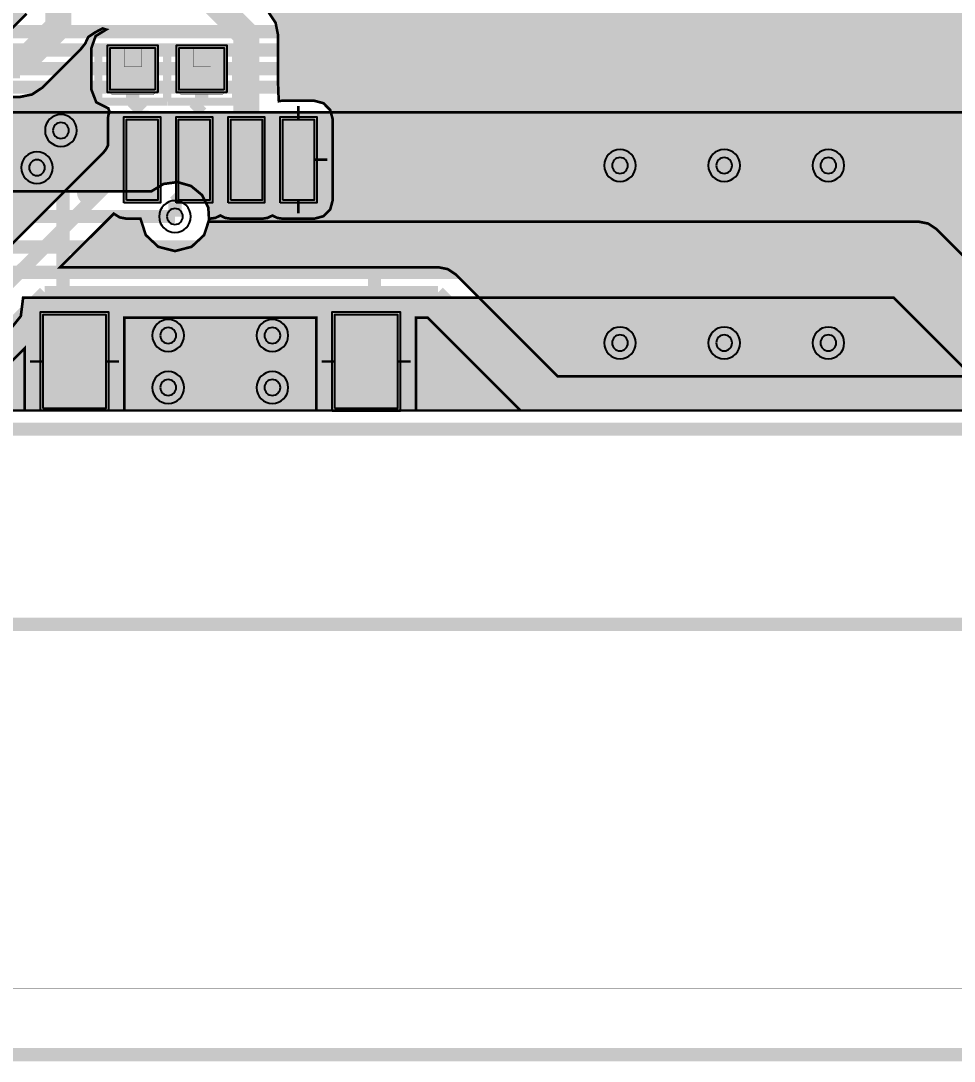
# Model space of a CAD drawing. Header units: millimetres. Extents: x -9 to 147, y 43 to 89.
# Drawn here: x 76.24 to 94.16, y 45.11 to 65.09 of the extents above; entities that cross this region are included whole.
import ezdxf

# ---------------------------------------------------------------- set-up
doc = ezdxf.new("R2010")
doc.units = ezdxf.units.MM
doc.header["$MEASUREMENT"] = 0
for name, color, linetype, true_color in [('Board-Outline-Layer', 7, 'Continuous', 0xff00ff), ('Bottom-Layer', 7, 'Continuous', 0x0000ff), ('Document-Layer', 7, 'Continuous', 0xffffff), ('Hole-Layer', 7, 'Continuous', 0x222222), ('Multi-Layer', 7, 'Continuous', 0xc0c0c0), ('Top-Layer', 7, 'Continuous', 0xff0000), ('Top-Paste-Mask-Layer', 7, 'Continuous', 0x808080), ('Top-Silkscreen-Layer', 7, 'Continuous', 0xffcc00), ('Top-Solder-Mask-Layer', 7, 'Continuous', 0x800080)]:
    doc.layers.add(name, color=color, linetype=linetype, true_color=true_color)

msp = doc.modelspace()

# ---------------------------------------------------------------- hatches: boundary and pattern name
at = {"layer": 'Bottom-Layer'}
for points in [[(137, 57.608), (101.9, 57.608), (101.921, 57.626), (101.941, 57.645), (104.907, 60.611), (104.938, 60.614), (105.265, 60.732), (105.488, 60.999), (105.545, 61.343), (105.42, 61.668), (105.147, 61.884), (104.803, 61.933), (104.67, 62.262), (104.387, 62.476), (104.034, 62.513), (103.713, 62.363), (103.689, 62.344), (101.901, 62.344), (101.716, 62.307), (101.558, 62.202), (98.185, 58.829), (96.083, 58.829), (93.819, 61.093), (93.662, 61.198), (93.476, 61.235), (79.857, 61.235), (79.841, 61.506), (79.719, 61.747), (79.51, 61.92), (79.249, 61.995), (78.981, 61.959), (78.749, 61.818), (72.109, 61.818), (71.877, 61.959), (71.608, 61.995), (71.347, 61.921), (71.138, 61.748), (71.016, 61.506), (71, 61.235), (70.944, 61.235), (70.944, 62.238), (71.209, 62.43), (71.35, 62.727), (71.331, 63.054), (71.157, 63.333), (126.776, 63.333), (126.962, 63.37), (127.119, 63.475), (135.021, 71.377), (135.103, 71.459), (135.185, 71.541), (135.845, 71.541), (136.024, 71.589), (136.155, 71.72), (136.203, 71.899), (136.203, 72.285), (136.216, 72.375), (136.254, 72.457), (137.031, 73.234), (137.076, 73.285), (137.113, 73.342), (137.518, 73.342), (137.581, 73.348), (137.642, 73.364), (137.642, 58.25), (137.556, 57.929), (137.321, 57.694)], [(95.17, 57.608), (74.246, 57.608), (75.652, 59.014), (75.683, 59.018), (76.019, 59.141), (76.242, 59.422), (76.286, 59.777), (92.997, 59.777), (95.129, 57.645), (95.149, 57.626)]]:
    msp.add_hatch(color=256, dxfattribs=at).paths.add_polyline_path(points)
at = {"layer": 'Top-Layer'}
for points in [[(74.395, 67.103), (74.531, 67.156), (74.634, 67.26), (74.763, 67.141), (74.934, 67.097), (74.963, 67.097), (74.898, 66.988), (74.876, 66.864), (74.876, 65.614), (74.924, 65.434), (75.055, 65.303), (75.234, 65.255), (75.934, 65.255), (76.113, 65.303), (76.244, 65.434), (76.292, 65.614), (76.292, 66.864), (76.209, 67.092), (76, 67.216), (76.068, 67.327), (76.092, 67.456), (76.092, 68.356), (76.044, 68.535), (75.913, 68.666), (75.734, 68.714), (74.934, 68.714), (74.763, 68.67), (74.634, 68.551), (74.505, 68.67), (74.334, 68.714), (73.933, 68.714), (73.843, 68.727), (73.761, 68.765), (72.662, 69.864), (72.504, 69.969), (72.319, 70.006), (68.912, 70.006), (68.848, 70.011), (68.785, 70.026), (68.785, 70.284), (68.798, 70.374), (68.836, 70.457), (70.898, 72.519), (70.898, 72.461), (70.978, 72.236), (71.181, 72.111), (70.978, 71.986), (70.898, 71.761), (70.898, 70.954), (70.946, 70.775), (71.077, 70.644), (71.256, 70.596), (72.12, 70.596), (72.341, 70.672), (72.468, 70.868), (72.484, 70.871), (72.501, 70.872), (79.098, 70.872), (82.643, 67.327), (82.8, 67.222), (82.986, 67.185), (106.047, 67.185), (108.56, 64.672), (108.404, 64.496), (108.321, 64.276), (108.164, 64.594), (107.863, 64.782), (107.508, 64.782), (107.207, 64.594), (107.051, 64.276), (106.894, 64.594), (106.593, 64.782), (106.238, 64.782), (105.937, 64.594), (105.781, 64.276), (105.642, 64.574), (105.374, 64.765), (105.047, 64.799), (105.695, 65.447), (105.725, 65.451), (106.011, 65.541), (106.228, 65.748), (106.331, 66.029), (106.301, 66.327), (106.142, 66.581), (105.888, 66.739), (105.59, 66.77), (105.309, 66.666), (105.103, 66.45), (105.012, 66.164), (105.009, 66.133), (103.658, 64.783), (103.646, 64.773), (103.626, 64.758), (103.621, 64.755), (103.37, 64.563), (103.241, 64.276), (103.111, 64.563), (102.86, 64.755), (102.548, 64.804), (102.251, 64.701), (102.038, 64.468), (101.96, 64.162), (101.96, 62.698), (102.038, 62.392), (102.251, 62.159), (102.548, 62.055), (102.86, 62.105), (103.111, 62.296), (103.241, 62.584), (103.345, 62.331), (103.545, 62.144), (103.483, 61.799), (103.606, 61.471), (103.879, 61.251), (104.226, 61.201), (104.339, 60.899), (104.582, 60.685), (104.896, 60.612), (105.208, 60.696), (105.443, 60.917), (105.546, 61.223), (105.55, 61.254), (106.301, 62.004), (106.311, 62.014), (106.317, 62.017), (106.329, 62.023), (106.343, 62.028), (106.413, 62.045), (106.498, 62.058), (106.753, 62.148), (106.948, 62.334), (107.051, 62.584), (107.204, 62.269), (107.499, 62.08), (103.681, 58.262), (86.552, 58.262), (84.596, 60.218), (84.439, 60.323), (84.253, 60.36), (76.998, 60.36), (78.027, 61.388), (78.14, 61.317), (78.271, 61.292), (78.539, 61.292), (78.641, 60.978), (78.881, 60.752), (79.201, 60.67), (79.52, 60.752), (79.761, 60.978), (79.863, 61.292), (79.871, 61.292), (79.976, 61.307), (80.071, 61.353), (80.167, 61.307), (80.272, 61.291), (80.872, 61.291), (80.976, 61.307), (81.072, 61.352), (81.167, 61.307), (81.272, 61.291), (81.872, 61.291), (82.051, 61.339), (82.182, 61.47), (82.23, 61.649), (82.23, 63.199), (82.182, 63.378), (82.051, 63.51), (81.872, 63.558), (81.272, 63.558), (81.233, 63.555), (81.195, 63.549), (81.184, 63.749), (81.18, 63.949), (81.18, 64.82), (81.133, 65.053), (81.002, 65.25), (80.698, 65.553), (80.554, 65.8), (80.504, 66.081), (80.456, 66.26), (80.325, 66.391), (80.146, 66.439), (79.282, 66.439), (79.21, 66.431), (79.142, 66.41), (79.097, 66.392), (79.051, 66.375), (79.006, 66.392), (78.961, 66.41), (78.892, 66.431), (78.82, 66.439), (77.956, 66.439), (77.891, 66.433), (77.828, 66.415), (77.693, 66.491), (77.568, 66.583), (77.568, 69.499), (77.57, 69.548), (77.574, 69.588), (77.584, 69.645), (77.618, 69.958), (77.503, 70.252), (77.266, 70.459), (76.96, 70.534), (76.654, 70.459), (76.417, 70.252), (76.303, 69.958), (76.337, 69.645), (76.346, 69.588), (76.35, 69.548), (76.352, 69.499), (76.352, 65.227), (75.972, 64.847), (75.734, 64.847), (75.475, 64.908), (75.271, 65.077), (75.145, 65.184), (74.984, 65.222), (74.284, 65.222), (74.105, 65.174), (73.974, 65.043), (73.926, 64.864), (73.926, 64.205), (73.889, 63.939), (73.78, 63.694), (73.6, 63.575), (73.405, 63.483), (73.238, 63.351), (73.176, 63.149), (73.176, 62.249), (73.192, 62.143), (73.237, 62.048), (73.261, 62.009), (73.282, 61.968), (71.474, 60.16), (71.453, 60.14), (71.441, 60.131), (71.433, 60.126), (71.426, 60.123), (71.42, 60.121), (71.417, 60.12), (71.375, 60.114), (71.318, 60.112), (71.235, 60.114), (71.138, 60.115), (71.131, 60.115), (71.123, 60.115), (71.678, 60.669), (71.708, 60.673), (71.994, 60.763), (72.21, 60.97), (72.314, 61.251), (72.283, 61.549), (72.125, 61.803), (71.871, 61.961), (71.573, 61.992), (71.292, 61.888), (71.085, 61.672), (70.995, 61.386), (70.992, 61.356), (70.526, 60.89), (70.433, 61.188), (70.213, 61.41), (69.916, 61.508), (69.886, 61.511), (69.228, 62.169), (69.303, 62.264), (69.341, 62.378), (69.355, 62.38), (69.369, 62.381), (70.231, 62.381), (70.25, 62.365), (70.511, 62.218), (70.81, 62.2), (71.086, 62.315), (71.283, 62.541), (71.361, 62.83), (71.304, 63.123), (71.124, 63.362), (70.857, 63.498), (70.558, 63.502), (70.287, 63.374), (70.259, 63.353), (70.256, 63.351), (69.369, 63.351), (69.355, 63.352), (69.341, 63.354), (69.309, 63.456), (69.248, 63.544), (69.388, 63.676), (69.44, 63.861), (69.44, 64.471), (72.401, 64.471), (72.587, 64.508), (72.744, 64.613), (73.271, 65.14), (73.342, 65.202), (73.421, 65.255), (74.034, 65.255), (74.213, 65.303), (74.344, 65.434), (74.392, 65.614), (74.392, 66.864), (74.383, 66.942), (74.358, 67.017), (74.379, 67.059)], [(74.542, 61.76), (74.565, 61.91), (74.63, 62.048), (74.632, 62.05), (74.634, 62.053), (74.763, 61.934), (74.934, 61.89), (75.734, 61.89), (75.913, 61.938), (76.044, 62.069), (76.092, 62.249), (76.092, 63.149), (76.044, 63.328), (75.913, 63.459), (75.734, 63.507), (75.376, 63.507), (75.545, 63.599), (75.734, 63.63), (76.224, 63.63), (76.456, 63.677), (76.654, 63.808), (77.39, 64.545), (77.477, 64.654), (77.536, 64.781), (77.67, 64.871), (77.813, 64.946), (77.814, 64.945), (77.816, 64.945), (77.848, 64.933), (77.881, 64.924), (77.678, 64.799), (77.598, 64.574), (77.598, 63.767), (77.691, 63.526), (77.923, 63.411), (77.933, 63.379), (77.945, 63.349), (77.921, 63.276), (77.913, 63.2), (77.913, 62.696), (77.873, 62.619), (77.818, 62.552), (75.607, 60.341), (75.339, 60.274), (75.121, 60.103), (74.992, 59.858), (74.975, 59.581), (75.072, 59.322), (75.266, 59.125), (74.403, 58.262), (72.102, 58.262), (72.241, 58.57), (72.288, 58.905), (72.289, 58.947), (72.29, 58.956), (72.29, 58.964), (72.288, 59.062), (72.286, 59.144), (72.288, 59.201), (72.294, 59.243), (72.295, 59.246), (72.297, 59.252), (72.3, 59.259), (72.306, 59.267), (72.314, 59.278), (72.334, 59.299), (74.364, 61.33), (74.496, 61.527)], [(78.82, 63.767), (77.956, 63.767), (77.956, 64.574), (78.82, 64.574)], [(80.146, 63.767), (79.282, 63.767), (79.282, 64.574), (80.146, 64.574)], [(78.271, 61.65), (78.271, 63.2), (78.871, 63.2), (78.871, 61.65)], [(79.271, 61.65), (79.271, 63.2), (79.871, 63.2), (79.871, 61.65)], [(80.272, 61.649), (80.272, 63.199), (80.872, 63.199), (80.872, 61.649)], [(81.272, 61.649), (81.272, 63.199), (81.872, 63.199), (81.872, 61.649)], [(76.671, 57.649), (76.671, 59.449), (77.871, 59.449), (77.871, 57.649)], [(81.913, 57.649), (81.914, 57.628), (81.915, 57.608), (78.227, 57.608), (78.229, 57.629), (78.229, 57.649), (78.229, 59.39), (81.913, 59.39)], [(82.271, 57.649), (82.271, 59.449), (83.471, 59.449), (83.471, 57.649)], [(84.052, 59.39), (85.834, 57.608), (83.827, 57.608), (83.829, 57.628), (83.829, 57.649), (83.829, 59.39)], [(76.313, 57.649), (76.314, 57.629), (76.315, 57.608), (75.121, 57.608), (76.313, 58.8)]]:
    msp.add_hatch(color=256, dxfattribs=at).paths.add_polyline_path(points)
at = {"layer": 'Top-Paste-Mask-Layer'}
for points in [[(78.838, 63.729), (78.838, 64.529), (78.788, 64.579), (78.56, 64.579), (78.56, 64.209), (78.23, 64.209), (78.23, 64.579), (77.988, 64.579), (77.938, 64.529), (77.938, 63.729), (77.988, 63.679), (78.788, 63.679)], [(78.838, 63.729), (78.838, 64.529), (78.788, 64.579), (78.56, 64.579), (78.56, 64.209), (78.23, 64.209), (78.23, 64.579), (77.988, 64.579), (77.938, 64.529), (77.938, 63.729), (77.988, 63.679), (78.788, 63.679)], [(80.164, 63.729), (80.164, 64.529), (80.114, 64.579), (79.886, 64.579), (79.886, 64.209), (79.556, 64.209), (79.556, 64.579), (79.314, 64.579), (79.264, 64.529), (79.264, 63.729), (79.314, 63.679), (80.114, 63.679)], [(80.164, 63.729), (80.164, 64.529), (80.114, 64.579), (79.886, 64.579), (79.886, 64.209), (79.556, 64.209), (79.556, 64.579), (79.314, 64.579), (79.264, 64.529), (79.264, 63.729), (79.314, 63.679), (80.114, 63.679)], [(78.271, 61.65), (78.271, 63.2), (78.871, 63.2), (78.871, 61.65)], [(79.271, 61.65), (79.271, 63.2), (79.871, 63.2), (79.871, 61.65)], [(80.272, 61.649), (80.272, 63.199), (80.872, 63.199), (80.872, 61.649)], [(81.272, 61.649), (81.272, 63.199), (81.872, 63.199), (81.872, 61.649)], [(76.671, 57.649), (76.671, 59.449), (77.871, 59.449), (77.871, 57.649)], [(82.271, 57.649), (82.271, 59.449), (83.471, 59.449), (83.471, 57.649)]]:
    msp.add_hatch(color=256, dxfattribs=at).paths.add_polyline_path(points)
at = {"layer": 'Top-Solder-Mask-Layer'}
for points in [[(78.871, 63.717), (77.905, 63.717), (77.905, 64.625), (78.871, 64.625)], [(80.197, 63.717), (79.231, 63.717), (79.231, 64.625), (80.197, 64.625)], [(78.221, 61.599), (78.221, 63.251), (78.922, 63.251), (78.922, 61.599)], [(79.221, 61.599), (79.221, 63.251), (79.922, 63.251), (79.922, 61.599)], [(80.221, 61.599), (80.221, 63.25), (80.922, 63.25), (80.922, 61.599)], [(81.221, 61.599), (81.221, 63.25), (81.922, 63.25), (81.922, 61.599)], [(76.62, 57.599), (76.62, 59.5), (77.922, 59.5), (77.922, 57.599)], [(82.22, 57.598), (82.22, 59.5), (83.522, 59.5), (83.522, 57.598)]]:
    msp.add_hatch(color=256, dxfattribs=at).paths.add_polyline_path(points)

# ---------------------------------------------------------------- linework, layer by layer
at = {"layer": 'Board-Outline-Layer', "const_width": 0.254}
msp.add_lwpolyline([(-3.579, 58.25), (-3.579, 76.25, -0.414), (-2.579, 77.25), (137, 77.25, -0.414), (138, 76.25), (138, 58.25, -0.414), (137, 57.25), (-2.579, 57.25, -0.414)], format="xyb", close=True, dxfattribs=at)
at = {"layer": 'Bottom-Layer'}
for points, const_width in [([(-9.027, 46.513), (-9.027, 88.537), (146.78, 88.537), (146.78, 46.513)], 0.00508), ([(95.17, 57.608), (74.246, 57.608), (75.652, 59.014), (75.683, 59.018), (76.019, 59.141), (76.242, 59.422), (76.286, 59.777), (92.997, 59.777), (95.129, 57.645), (95.149, 57.626)], 0.0508)]:
    msp.add_lwpolyline(points, close=True, dxfattribs=dict(at, const_width=const_width))
for points, const_width in [([(56.93, 64.886), (100.997, 64.886)], 0.254), ([(109.692, 64.53), (57.849, 64.53)], 0.254), ([(58.615, 64.174), (118.285, 64.174)], 0.254), ([(126.776, 63.818), (59.33, 63.818)], 0.254), ([(71.157, 63.333), (126.776, 63.333)], 0.0508), ([(96.083, 58.829), (93.819, 61.093), (93.662, 61.198), (93.476, 61.235), (79.857, 61.235), (79.841, 61.506), (79.719, 61.747), (79.51, 61.92), (79.249, 61.995), (78.981, 61.959), (78.749, 61.818), (72.109, 61.818)], 0.0508), ([(71.657, 61.333), (79.201, 61.333)], 0.254), ([(69.961, 60.75), (93.476, 60.75)], 0.254), ([(93.476, 60.75), (95.882, 58.344)], 0.254), ([(69.622, 60.263), (93.198, 60.263)], 0.254), ([(93.198, 60.263), (95.472, 57.988)], 0.254)]:
    msp.add_lwpolyline(points, dxfattribs=dict(at, const_width=const_width))
at = {"layer": 'Document-Layer', "const_width": 0.3}
msp.add_lwpolyline([(78.381, 62.867, 1), (78.681, 62.867, 1)], format="xyb", close=True, dxfattribs=at)
msp.add_lwpolyline([(78.381, 62.867, 1), (78.681, 62.867, 1)], format="xyb", close=True, dxfattribs=at)
at = {"layer": 'Document-Layer', "const_width": 0.254}
for points in [[(71.808, 53.5), (97.211, 53.5)], [(72.325, 45.238), (134.211, 45.238)]]:
    msp.add_lwpolyline(points, dxfattribs=at)
at = {"layer": 'Hole-Layer'}
for points in [[(76.859, 62.986, 1), (77.164, 62.986, 1)], [(76.4, 62.272, 1), (76.705, 62.272, 1)], [(87.592, 62.314, 1), (87.897, 62.314, 1)], [(89.592, 62.314, 1), (89.897, 62.314, 1)], [(91.592, 62.314, 1), (91.897, 62.314, 1)], [(79.048, 61.333, 1), (79.353, 61.333, 1)], [(78.919, 59.049, 1), (79.224, 59.049, 1)], [(80.919, 59.049, 1), (81.224, 59.049, 1)], [(87.592, 58.906, 1), (87.897, 58.906, 1)], [(89.592, 58.906, 1), (89.897, 58.906, 1)], [(91.592, 58.906, 1), (91.897, 58.906, 1)], [(78.919, 58.049, 1), (79.224, 58.049, 1)], [(80.919, 58.049, 1), (81.224, 58.049, 1)]]:
    msp.add_lwpolyline(points, format="xyb", close=True, dxfattribs=at)
at = {"layer": 'Multi-Layer'}
for points in [[(76.706, 62.986, 1), (77.316, 62.986), (77.316, 62.986, 1), (76.706, 62.986)], [(76.247, 62.272, 1), (76.857, 62.272), (76.857, 62.272, 1), (76.247, 62.272)], [(87.44, 62.314, 1), (88.05, 62.314), (88.05, 62.314, 1), (87.44, 62.314)], [(89.44, 62.314, 1), (90.05, 62.314), (90.05, 62.314, 1), (89.44, 62.314)], [(91.44, 62.314, 1), (92.05, 62.314), (92.05, 62.314, 1), (91.44, 62.314)], [(78.896, 61.333, 1), (79.506, 61.333), (79.506, 61.333, 1), (78.896, 61.333)], [(78.766, 59.049, 1), (79.376, 59.049), (79.376, 59.049, 1), (78.766, 59.049)], [(80.766, 59.049, 1), (81.376, 59.049), (81.376, 59.049, 1), (80.766, 59.049)], [(87.44, 58.906, 1), (88.05, 58.906), (88.05, 58.906, 1), (87.44, 58.906)], [(89.44, 58.906, 1), (90.05, 58.906), (90.05, 58.906, 1), (89.44, 58.906)], [(91.44, 58.906, 1), (92.05, 58.906), (92.05, 58.906, 1), (91.44, 58.906)], [(78.766, 58.049, 1), (79.376, 58.049), (79.376, 58.049, 1), (78.766, 58.049)], [(80.766, 58.049, 1), (81.376, 58.049), (81.376, 58.049, 1), (80.766, 58.049)]]:
    msp.add_lwpolyline(points, format="xyb", dxfattribs=at)
at = {"layer": 'Top-Layer'}
for points, const_width in [([(-9.027, 46.513), (-9.027, 88.537), (146.78, 88.537), (146.78, 46.513)], 0.00508), ([(81.913, 57.649), (81.914, 57.628), (81.915, 57.608), (78.227, 57.608), (78.229, 57.629), (78.229, 57.649), (78.229, 59.39), (81.913, 59.39)], 0.0508), ([(84.052, 59.39), (85.834, 57.608), (83.827, 57.608), (83.829, 57.628), (83.829, 57.649), (83.829, 59.39)], 0.0508), ([(76.313, 57.649), (76.314, 57.629), (76.315, 57.608), (75.121, 57.608), (76.313, 58.8)], 0.0508)]:
    msp.add_lwpolyline(points, close=True, dxfattribs=dict(at, const_width=const_width))
for points, const_width in [([(76.96, 65.677), (76.96, 64.975)], 0.5), ([(80.572, 64.82), (79.714, 65.677)], 0.5), ([(76.352, 65.227), (75.972, 64.847)], 0.0508), ([(76.96, 64.975), (76.224, 64.239)], 0.5), ([(103.681, 58.262), (86.552, 58.262), (84.596, 60.218), (84.439, 60.323), (84.253, 60.36), (76.998, 60.36), (78.027, 61.388), (78.14, 61.317), (78.271, 61.292), (78.539, 61.292), (78.641, 60.978), (78.881, 60.752), (79.201, 60.67), (79.52, 60.752), (79.761, 60.978), (79.863, 61.292), (79.871, 61.292), (79.976, 61.307), (80.071, 61.353), (80.167, 61.307), (80.272, 61.291), (80.872, 61.291), (80.976, 61.307), (81.072, 61.352), (81.167, 61.307), (81.272, 61.291), (81.872, 61.291), (82.051, 61.339), (82.182, 61.47), (82.23, 61.649), (82.23, 63.199), (82.182, 63.378), (82.051, 63.51), (81.872, 63.558), (81.272, 63.558), (81.233, 63.555), (81.195, 63.549), (81.184, 63.749), (81.18, 63.949), (81.18, 64.82), (81.133, 65.053), (81.002, 65.25)], 0.0508), ([(75.734, 63.63), (76.224, 63.63), (76.456, 63.677), (76.654, 63.808), (77.39, 64.545), (77.477, 64.654), (77.536, 64.781), (77.67, 64.871), (77.813, 64.946), (77.814, 64.945), (77.816, 64.945), (77.848, 64.933), (77.881, 64.924), (77.678, 64.799), (77.598, 64.574), (77.598, 63.767), (77.691, 63.526), (77.923, 63.411), (77.933, 63.379), (77.945, 63.349), (77.921, 63.276), (77.913, 63.2), (77.913, 62.696), (77.873, 62.619), (77.818, 62.552), (75.607, 60.341)], 0.0508), ([(80.572, 62.424), (80.572, 64.82)], 0.5), ([(76.224, 64.239), (74.634, 64.239)], 0.5), ([(78.388, 64.171), (78.388, 63.547)], 0.254), ([(79.714, 64.171), (79.714, 63.496)], 0.254), ([(78.388, 63.547), (78.571, 63.364)], 0.254), ([(79.714, 63.496), (79.571, 63.353)], 0.254), ([(78.571, 63.364), (78.571, 62.425)], 0.254), ([(79.571, 63.353), (79.571, 62.425)], 0.254), ([(81.572, 63.197), (81.572, 63.456)], 0.0508), ([(78.377, 62.425), (75.631, 59.679)], 0.254), ([(78.571, 62.425), (78.377, 62.425)], 0.254), ([(79.571, 61.976), (79.571, 62.425)], 0.254), ([(81.869, 62.424), (82.128, 62.424)], 0.0508), ([(79.201, 61.606), (79.571, 61.976)], 0.254), ([(79.201, 61.333), (79.201, 61.606)], 0.254), ([(81.572, 61.652), (81.572, 61.393)], 0.0508), ([(74.604, 57.777), (76.702, 59.875)], 0.254), ([(76.702, 59.875), (84.253, 59.875)], 0.254), ([(84.253, 59.875), (86.351, 57.777)], 0.254), ([(76.674, 58.549), (76.415, 58.549)], 0.0508), ([(77.869, 58.549), (78.128, 58.549)], 0.0508), ([(82.274, 58.549), (82.015, 58.549)], 0.0508), ([(83.469, 58.549), (83.728, 58.549)], 0.0508), ([(86.351, 57.777), (103.882, 57.777)], 0.254)]:
    msp.add_lwpolyline(points, dxfattribs=dict(at, const_width=const_width))
for points in [[(78.82, 63.767), (77.956, 63.767), (77.956, 64.574), (78.82, 64.574)], [(80.146, 63.767), (79.282, 63.767), (79.282, 64.574), (80.146, 64.574)], [(78.271, 61.65), (78.271, 63.2), (78.871, 63.2), (78.871, 61.65)], [(79.271, 61.65), (79.271, 63.2), (79.871, 63.2), (79.871, 61.65)], [(80.272, 61.649), (80.272, 63.199), (80.872, 63.199), (80.872, 61.649)], [(81.272, 61.649), (81.272, 63.199), (81.872, 63.199), (81.872, 61.649)], [(76.671, 57.649), (76.671, 59.449), (77.871, 59.449), (77.871, 57.649)], [(82.271, 57.649), (82.271, 59.449), (83.471, 59.449), (83.471, 57.649)]]:
    msp.add_lwpolyline(points, close=True, dxfattribs=at)
at = {"layer": 'Top-Paste-Mask-Layer', "const_width": 0.00508}
for points in [[(78.838, 63.729), (78.838, 64.529), (78.788, 64.579), (78.56, 64.579), (78.56, 64.209), (78.23, 64.209), (78.23, 64.579), (77.988, 64.579), (77.938, 64.529), (77.938, 63.729), (77.988, 63.679), (78.788, 63.679)], [(78.838, 63.729), (78.838, 64.529), (78.788, 64.579), (78.56, 64.579), (78.56, 64.209), (78.23, 64.209), (78.23, 64.579), (77.988, 64.579), (77.938, 64.529), (77.938, 63.729), (77.988, 63.679), (78.788, 63.679)], [(80.164, 63.729), (80.164, 64.529), (80.114, 64.579), (79.886, 64.579), (79.886, 64.209), (79.556, 64.209), (79.556, 64.579), (79.314, 64.579), (79.264, 64.529), (79.264, 63.729), (79.314, 63.679), (80.114, 63.679)], [(80.164, 63.729), (80.164, 64.529), (80.114, 64.579), (79.886, 64.579), (79.886, 64.209), (79.556, 64.209), (79.556, 64.579), (79.314, 64.579), (79.264, 64.529), (79.264, 63.729), (79.314, 63.679), (80.114, 63.679)]]:
    msp.add_lwpolyline(points, close=True, dxfattribs=at)
at = {"layer": 'Top-Paste-Mask-Layer'}
for points in [[(78.271, 61.65), (78.271, 63.2), (78.871, 63.2), (78.871, 61.65)], [(79.271, 61.65), (79.271, 63.2), (79.871, 63.2), (79.871, 61.65)], [(80.272, 61.649), (80.272, 63.199), (80.872, 63.199), (80.872, 61.649)], [(81.272, 61.649), (81.272, 63.199), (81.872, 63.199), (81.872, 61.649)], [(76.671, 57.649), (76.671, 59.449), (77.871, 59.449), (77.871, 57.649)], [(82.271, 57.649), (82.271, 59.449), (83.471, 59.449), (83.471, 57.649)]]:
    msp.add_lwpolyline(points, close=True, dxfattribs=at)
at = {"layer": 'Top-Silkscreen-Layer'}
for points, const_width in [([(77.728, 63.539), (77.728, 64.498)], 0.152), ([(77.728, 63.539), (77.728, 64.498)], 0.152), ([(79.049, 64.498), (79.049, 63.539)], 0.152), ([(79.049, 64.498), (79.049, 63.539)], 0.152), ([(79.054, 63.539), (79.054, 64.498)], 0.152), ([(79.054, 63.539), (79.054, 64.498)], 0.152), ([(80.375, 64.498), (80.375, 63.539)], 0.152), ([(80.375, 64.498), (80.375, 63.539)], 0.152), ([(79.049, 63.539), (77.728, 63.539)], 0.152), ([(79.049, 63.539), (77.728, 63.539)], 0.152), ([(80.375, 63.539), (79.054, 63.539)], 0.152), ([(80.375, 63.539), (79.054, 63.539)], 0.152), ([(78.131, 62.287), (77.051, 62.287)], 0.254), ([(77.051, 62.287), (77.051, 59.687)], 0.254), ([(78.131, 62.287), (77.051, 62.287)], 0.254), ([(77.051, 62.287), (77.051, 59.687)], 0.254), ([(82.111, 62.287), (83.031, 62.287)], 0.254), ([(82.111, 62.287), (83.031, 62.287)], 0.254), ([(83.031, 62.287), (83.031, 59.68)], 0.254), ([(83.031, 62.287), (83.031, 59.68)], 0.254), ([(78.051, 58.027), (81.951, 58.027)], 0.254), ([(78.051, 58.027), (81.951, 58.027)], 0.254)]:
    msp.add_lwpolyline(points, dxfattribs=dict(at, const_width=const_width))
at = {"layer": 'Top-Silkscreen-Layer', "const_width": 0.254}
msp.add_lwpolyline([(77.447, 61.799, 1), (77.697, 61.799, 1)], format="xyb", close=True, dxfattribs=at)
msp.add_lwpolyline([(77.447, 61.799, 1), (77.697, 61.799, 1)], format="xyb", close=True, dxfattribs=at)
at = {"layer": 'Top-Solder-Mask-Layer'}
for points in [[(78.871, 63.717), (77.905, 63.717), (77.905, 64.625), (78.871, 64.625)], [(80.197, 63.717), (79.231, 63.717), (79.231, 64.625), (80.197, 64.625)], [(78.221, 61.599), (78.221, 63.251), (78.922, 63.251), (78.922, 61.599)], [(79.221, 61.599), (79.221, 63.251), (79.922, 63.251), (79.922, 61.599)], [(80.221, 61.599), (80.221, 63.25), (80.922, 63.25), (80.922, 61.599)], [(81.221, 61.599), (81.221, 63.25), (81.922, 63.25), (81.922, 61.599)], [(76.62, 57.599), (76.62, 59.5), (77.922, 59.5), (77.922, 57.599)], [(82.22, 57.598), (82.22, 59.5), (83.522, 59.5), (83.522, 57.598)]]:
    msp.add_lwpolyline(points, close=True, dxfattribs=at)

doc.saveas('drawing.dxf')
